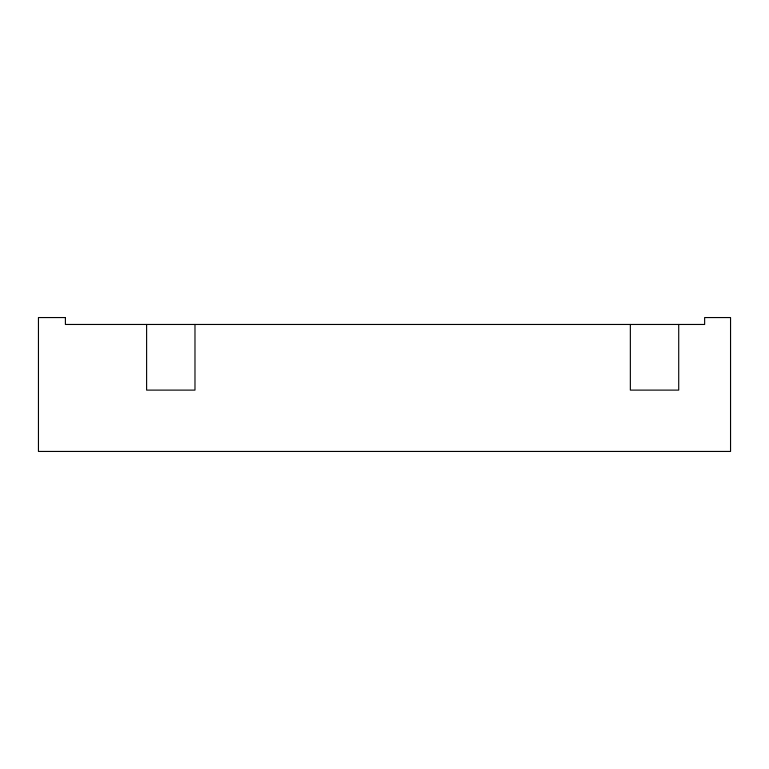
<?xml version="1.0" encoding="UTF-8"?>
<svg xmlns="http://www.w3.org/2000/svg" width="769" height="769" viewBox="0 0 769 769"><rect width="100%" height="100%" fill="white"/><g stroke="black" fill="none" stroke-linecap="round" stroke-linejoin="round"><path stroke-width="1.15" d="M678.719 324.46L678.719 390.114L630.349 390.114L630.349 324.46M194.98 324.46L194.98 390.114L146.61 390.114L146.61 324.46M65.403 317.559L38.45 317.559L38.45 451.441L730.55 451.441L730.55 317.559L704.635 317.559L704.635 324.46L65.403 324.46L65.403 317.559"/></g></svg>
